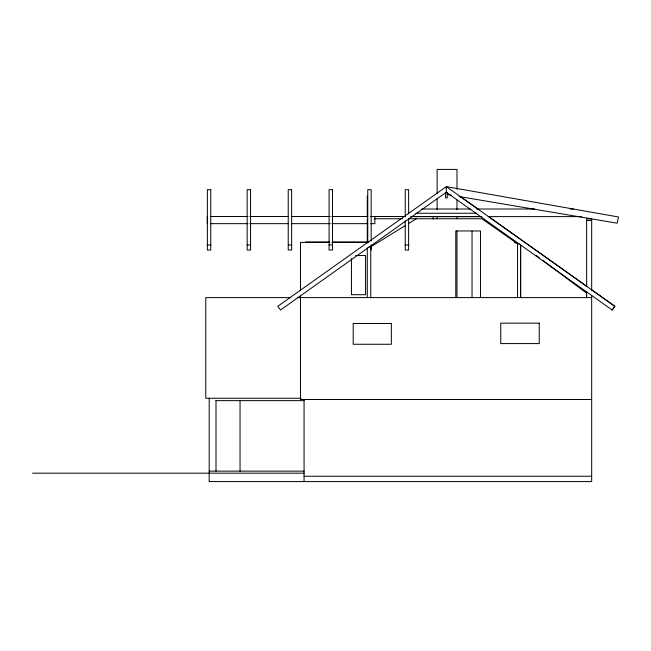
<?xml version="1.0" encoding="UTF-8"?>
<svg xmlns="http://www.w3.org/2000/svg" width="651" height="651" viewBox="0 0 651 651"><rect width="100%" height="100%" fill="white"/><g stroke="black" fill="none" stroke-linecap="round" stroke-linejoin="round"><path stroke-width="0.98" d="M612.152 310.047L614.788 306.279L446.301 186.625L277.814 306.279L280.451 310.047L446.301 192.24L446.301 186.625L618.45 216.978L617.172 223.187L459.199 196.553M369.019 246.851L370.761 246.851L405.191 225.645M408.633 223.529L416.38 218.752M421.881 209.012L470.657 209.012M476.752 209.012L534.674 209.012M570.235 209.012L573.287 209.012M415.899 213.251L476.695 213.251M210.33 216.506L247.917 216.506M249.838 216.506L288.539 216.506M291.371 216.506L330.179 216.506M331.896 216.506L367.75 216.506M370.386 216.506L404.832 216.506M410.911 216.506L481.675 216.612L411.058 216.653M488.242 216.612L581.538 216.612M374.447 218.752L402.408 218.752M408.397 218.752L481.838 218.752L517.553 243.791L519.091 243.791M586.641 220.526L591.678 220.526M210.33 223.659L247.917 223.659M249.838 223.659L288.539 223.659M291.371 223.659L330.179 223.659M331.896 223.659L367.75 223.659M370.801 223.659L374.862 223.659L374.862 216.506M305.579 241.952L329.715 241.952M332.734 241.952L367.937 241.952M329.821 242.424L300.469 242.424L300.469 290.582M331.847 242.424L368.726 242.424M207.36 244.955L210.769 244.955M247.168 244.955L250.57 244.955M288.23 244.955L291.64 244.955M329.089 244.955L332.498 244.955M405.223 244.955L408.633 244.955M355.479 255.542L365.577 255.542L365.577 294.708L351.442 294.708L351.442 258.553M290.419 297.605L205.781 297.605L205.781 398.249L301.039 398.249M297.45 297.605L591.678 297.605M591.678 399.511L300.469 399.511L300.469 295.595M216.002 400.634L304.066 400.634M209.191 471.137L304.066 471.137M32.55 473.179L304.066 473.179M304.066 476.247L591.678 476.247M447.204 194.527L451.2 195.202M514.363 242.139L516.064 243.173M460.412 196.594L478.664 209.557M488.494 216.539L586.779 286.334M591.735 289.858L614.861 306.279L612.225 310.047L446.301 192.24M536.09 255.371L539.345 257.812M542.608 260.254L586.567 293.178L586.567 297.605L586.641 291.518M591.678 290.501L591.678 218.891L586.641 218.891L586.641 286.448M591.678 295.578L591.678 481.577L209.191 481.577L209.191 398.249M517.553 243.791L517.553 297.605M480.479 297.605L480.479 230.959L455.781 230.959L455.781 297.605M472.04 231.113L472.04 297.605M456.978 189.555L456.978 169.423L437.13 169.423L437.13 193.583M456.978 199.629L456.978 209.695M456.978 216.742L456.978 218.752M456.978 230.885L456.978 297.605M437.13 198.62L437.13 209.695M437.13 216.742L437.13 218.752M433.2 216.506L433.2 219.192M408.633 213.797L408.633 189.685L405.223 189.685L405.223 216.816M408.633 218.541L408.633 250.025L405.223 250.025L405.223 220.835M371.168 240.935L371.168 189.685L367.758 189.685L367.758 242.945M371.168 244.955L371.168 250.025M370.761 246.851L370.761 297.605M367.278 196.138L367.278 217.271M367.278 219.281L367.278 242.424M367.278 247.868L367.278 297.605M304.066 399.511L304.066 481.577M240.04 400.52L240.04 471.202M216.002 400.275L216.002 471.153M207.295 216.506L207.295 223.659M520.621 244.809L520.621 297.605L520.621 244.809M210.769 189.685L207.36 189.685L207.36 250.025L210.769 250.025L210.769 189.685M250.57 189.685L247.168 189.685L247.168 250.025L250.57 250.025L250.57 189.685M291.64 189.685L288.23 189.685L288.23 250.025L291.64 250.025L291.64 189.685M332.498 189.685L329.089 189.685L329.089 250.025L332.498 250.025L332.498 189.685M447.204 192.81L445.569 192.81L445.569 197.92L447.204 197.92L447.204 192.81M539.231 323.148L500.741 323.148L500.741 343.582L539.231 343.582L539.231 323.148M391.349 323.49L353.2 323.49L353.2 344.265L391.349 344.265L391.349 323.49"/></g></svg>
